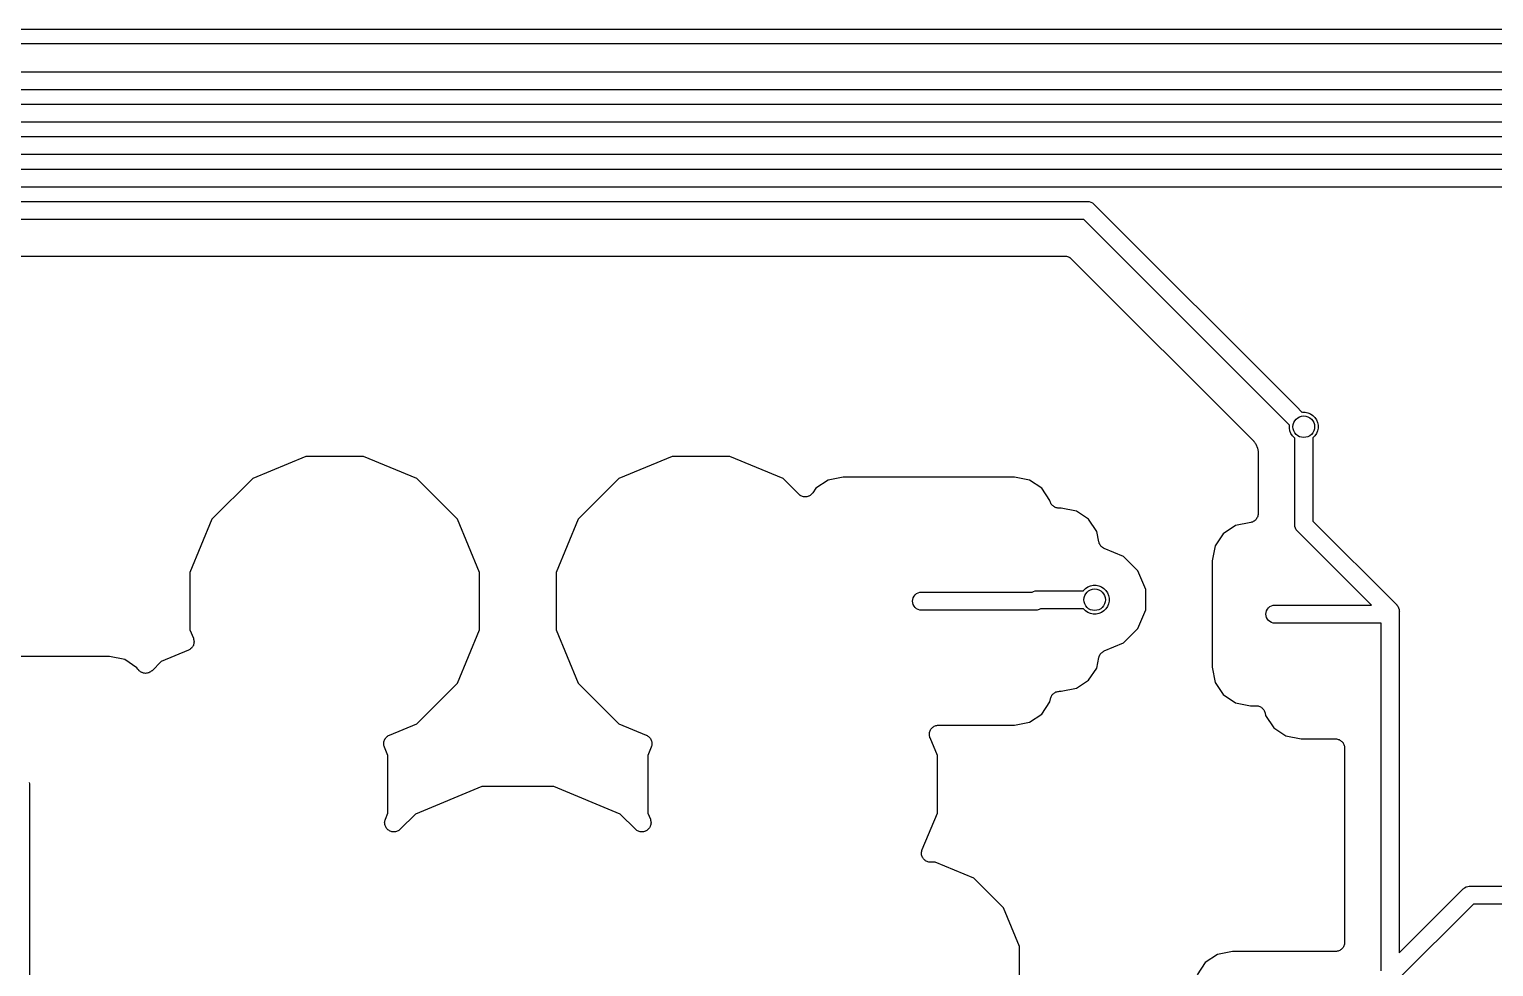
# Model space of a CAD drawing. Extents: x 0.4 to 11.3, y -7.9 to -0.4.
# Drawn here: x 4.477 to 5.277, y -1.968 to -1.456 of the extents above; entities that cross this region are included whole.
import ezdxf

# ---------------------------------------------------------------- set-up
doc = ezdxf.new("R2010")
doc.units = 0
doc.header["$MEASUREMENT"] = 0
doc.layers.add('BLACK', color=7, linetype='CONTINUOUS')

msp = doc.modelspace()

# ---------------------------------------------------------------- linework, layer by layer
at = {"layer": 'BLACK', "linetype": 'CONTINUOUS'}
for p, q in [((3.30701, -1.45617), (6.58451, -1.45617)), ((6.58466, -1.46405), (3.30682, -1.46405)), ((4.17204, -1.47933), (6.83018, -1.47933)), ((6.82838, -1.48917), (4.17384, -1.48917)), ((4.18188, -1.49705), (6.82062, -1.49705)), ((6.81883, -1.50689), (4.18368, -1.50689)), ((4.18922, -1.51476), (6.51551, -1.51476)), ((6.51371, -1.52461), (4.19102, -1.52461)), ((4.19664, -1.53248), (5.84425, -1.53248)), ((5.84245, -1.54232), (4.19844, -1.54232)), ((4.20595, -1.5502), (5.05488, -1.5502)), ((5.05488, -1.5502), (5.05512, -1.55017)), ((5.05512, -1.55017), (5.05536, -1.5502)), ((5.05536, -1.5502), (5.05536, -1.5502)), ((5.05536, -1.5502), (5.05608, -1.55027)), ((5.05608, -1.55027), (5.05701, -1.55055)), ((5.05701, -1.55055), (5.05787, -1.55101)), ((5.05787, -1.55101), (5.05861, -1.55162)), ((5.05861, -1.55162), (5.05877, -1.55181)), ((5.05877, -1.55181), (5.169, -1.66205)), ((5.05308, -1.56004), (4.20775, -1.56004)), ((5.16205, -1.669), (5.05308, -1.56004)), ((4.26873, -1.58004), (5.04272, -1.58004)), ((5.04272, -1.58004), (5.04274, -1.58004)), ((5.04274, -1.58004), (5.04274, -1.58004)), ((5.04274, -1.58004), (5.04274, -1.58004)), ((5.04274, -1.58004), (5.04279, -1.58004)), ((5.04279, -1.58004), (5.04325, -1.58009)), ((5.04325, -1.58009), (5.04371, -1.58014)), ((5.04371, -1.58014), (5.04374, -1.58015)), ((5.04374, -1.58015), (5.04376, -1.58015)), ((5.04376, -1.58015), (5.04421, -1.58029)), ((5.04421, -1.58029), (5.04465, -1.58042)), ((5.04465, -1.58042), (5.04467, -1.58044)), ((5.04467, -1.58044), (5.04469, -1.58044)), ((5.04469, -1.58044), (5.0451, -1.58067)), ((5.0451, -1.58067), (5.04551, -1.58088)), ((5.04551, -1.58088), (5.04553, -1.5809)), ((5.04553, -1.5809), (5.04555, -1.58091)), ((5.04555, -1.58091), (5.0459, -1.58121)), ((5.0459, -1.58121), (5.04626, -1.5815)), ((5.04626, -1.5815), (5.14594, -1.68119)), ((5.169, -1.66205), (5.16901, -1.66205)), ((5.16901, -1.66205), (5.17234, -1.66538)), ((5.16205, -1.66901), (5.16205, -1.669)), ((5.16538, -1.67234), (5.16205, -1.66901)), ((5.17234, -1.66538), (5.17245, -1.66535)), ((5.17245, -1.66535), (5.174, -1.66535)), ((5.174, -1.66535), (5.17553, -1.66566)), ((5.17553, -1.66566), (5.17696, -1.66625)), ((5.17696, -1.66625), (5.17825, -1.66711)), ((5.17825, -1.66711), (5.17934, -1.66821)), ((5.17934, -1.66821), (5.18021, -1.6695)), ((5.18021, -1.6695), (5.1808, -1.67093)), ((5.1808, -1.67093), (5.1811, -1.67245)), ((5.16535, -1.67245), (5.16538, -1.67234)), ((5.16535, -1.674), (5.16535, -1.67245)), ((5.16566, -1.67553), (5.16535, -1.674)), ((5.16625, -1.67696), (5.16566, -1.67553)), ((5.16711, -1.67825), (5.16625, -1.67696)), ((5.16821, -1.67934), (5.16711, -1.67825)), ((5.17934, -1.67825), (5.17825, -1.67934)), ((5.18021, -1.67696), (5.17934, -1.67825)), ((5.1808, -1.67553), (5.18021, -1.67696)), ((5.1811, -1.674), (5.1808, -1.67553)), ((5.1811, -1.67245), (5.1811, -1.674)), ((5.14594, -1.68119), (5.14595, -1.68119)), ((5.14595, -1.68119), (5.14595, -1.68119)), ((5.14595, -1.68119), (5.14595, -1.68119)), ((5.14595, -1.68119), (5.14599, -1.68124)), ((5.14599, -1.68124), (5.14628, -1.68159)), ((5.14628, -1.68159), (5.14657, -1.68195)), ((5.14657, -1.68195), (5.14658, -1.68197)), ((5.14658, -1.68197), (5.1466, -1.682)), ((5.1466, -1.682), (5.14681, -1.68241)), ((5.14681, -1.68241), (5.14703, -1.68281)), ((5.14703, -1.68281), (5.14793, -1.68498)), ((5.14793, -1.68498), (5.14793, -1.68499)), ((5.14793, -1.68499), (5.14793, -1.68499)), ((5.14793, -1.68499), (5.14793, -1.68499)), ((5.14793, -1.68499), (5.14795, -1.68505)), ((5.14795, -1.68505), (5.14808, -1.68549)), ((5.14808, -1.68549), (5.14821, -1.68592)), ((5.14821, -1.68592), (5.14821, -1.68596)), ((5.14821, -1.68596), (5.14822, -1.68598)), ((5.14822, -1.68598), (5.14826, -1.68644)), ((5.14826, -1.68644), (5.14831, -1.6869)), ((5.14831, -1.6869), (5.14831, -1.72065)), ((5.16831, -1.67941), (5.16821, -1.67934)), ((5.16831, -1.72653), (5.16831, -1.67941)), ((5.17825, -1.67934), (5.17815, -1.67941)), ((5.17815, -1.67941), (5.17815, -1.72473)), ((4.62837, -1.68945), (4.59931, -1.70148)), ((4.65982, -1.68945), (4.62837, -1.68945)), ((4.68888, -1.70148), (4.65982, -1.68945)), ((4.82837, -1.68945), (4.79931, -1.70148)), ((4.85982, -1.68945), (4.82837, -1.68945)), ((4.88888, -1.70148), (4.85982, -1.68945)), ((4.59931, -1.70148), (4.57707, -1.72372)), ((4.71111, -1.72372), (4.68888, -1.70148)), ((4.79931, -1.70148), (4.77707, -1.72372)), ((4.89748, -1.71009), (4.88888, -1.70148)), ((4.91346, -1.70242), (4.90684, -1.70684)), ((4.92175, -1.70077), (4.91346, -1.70242)), ((5.01526, -1.70077), (4.92175, -1.70077)), ((5.02355, -1.70242), (5.01526, -1.70077)), ((5.03017, -1.70684), (5.02355, -1.70242)), ((4.89785, -1.71039), (4.89748, -1.71009)), ((4.89821, -1.71069), (4.89785, -1.71039)), ((4.89822, -1.7107), (4.89821, -1.71069)), ((4.89824, -1.71071), (4.89822, -1.7107)), ((4.89865, -1.71093), (4.89824, -1.71071)), ((4.89907, -1.71116), (4.89865, -1.71093)), ((4.89908, -1.71116), (4.89907, -1.71116)), ((4.8991, -1.71117), (4.89908, -1.71116)), ((4.89955, -1.71131), (4.8991, -1.71117)), ((4.90291, -1.71118), (4.90289, -1.71119)), ((4.90332, -1.71097), (4.90291, -1.71118)), ((4.90374, -1.71075), (4.90332, -1.71097)), ((4.90376, -1.71074), (4.90374, -1.71075)), ((4.90377, -1.71073), (4.90376, -1.71074)), ((4.90413, -1.71044), (4.90377, -1.71073)), ((4.90451, -1.71014), (4.90413, -1.71044)), ((4.90452, -1.71012), (4.90451, -1.71014)), ((4.90453, -1.71012), (4.90452, -1.71012)), ((4.90482, -1.70976), (4.90453, -1.71012)), ((4.90514, -1.70939), (4.90482, -1.70976)), ((4.90515, -1.70937), (4.90514, -1.70939)), ((4.90518, -1.70933), (4.90515, -1.70937)), ((4.90515, -1.70937), (4.90515, -1.70937)), ((4.90515, -1.70937), (4.90515, -1.70937)), ((4.90684, -1.70684), (4.90518, -1.70933)), ((5.03459, -1.71346), (5.03017, -1.70684)), ((4.9, -1.71145), (4.89955, -1.71131)), ((4.90001, -1.71145), (4.9, -1.71145)), ((4.90003, -1.71146), (4.90001, -1.71145)), ((4.9005, -1.7115), (4.90003, -1.71146)), ((4.90097, -1.71156), (4.9005, -1.7115)), ((4.90099, -1.71155), (4.90097, -1.71156)), ((4.901, -1.71156), (4.90099, -1.71155)), ((4.90147, -1.71151), (4.901, -1.71156)), ((4.90194, -1.71147), (4.90147, -1.71151)), ((4.90196, -1.71146), (4.90194, -1.71147)), ((4.90197, -1.71146), (4.90196, -1.71146)), ((4.90242, -1.71133), (4.90197, -1.71146)), ((4.90288, -1.7112), (4.90242, -1.71133)), ((4.90289, -1.71119), (4.90288, -1.7112)), ((5.03463, -1.71367), (5.03459, -1.71346)), ((5.03477, -1.71413), (5.03463, -1.71367)), ((5.0349, -1.71457), (5.03477, -1.71413)), ((5.03491, -1.71459), (5.0349, -1.71457)), ((5.03491, -1.71461), (5.03491, -1.71459)), ((5.03513, -1.71502), (5.03491, -1.71461)), ((5.03535, -1.71544), (5.03513, -1.71502)), ((5.03536, -1.71545), (5.03535, -1.71544)), ((5.03537, -1.71547), (5.03536, -1.71545)), ((5.03567, -1.71583), (5.03537, -1.71547)), ((5.03596, -1.7162), (5.03567, -1.71583)), ((5.03598, -1.71621), (5.03596, -1.7162)), ((5.03599, -1.71623), (5.03598, -1.71621)), ((5.03635, -1.71652), (5.03599, -1.71623)), ((5.03671, -1.71682), (5.03635, -1.71652)), ((5.03673, -1.71683), (5.03671, -1.71682)), ((5.03674, -1.71685), (5.03673, -1.71683)), ((5.03716, -1.71707), (5.03674, -1.71685)), ((5.03757, -1.71729), (5.03716, -1.71707)), ((5.03758, -1.7173), (5.03757, -1.71729)), ((5.0376, -1.71731), (5.03758, -1.7173)), ((5.03805, -1.71745), (5.0376, -1.71731)), ((5.0385, -1.71759), (5.03805, -1.71745)), ((5.03852, -1.71759), (5.0385, -1.71759)), ((5.03853, -1.7176), (5.03852, -1.71759)), ((5.039, -1.71765), (5.03853, -1.7176)), ((5.03947, -1.7177), (5.039, -1.71765)), ((5.0395, -1.7177), (5.03947, -1.7177)), ((5.03951, -1.7177), (5.0395, -1.7177)), ((5.0395, -1.7177), (5.0395, -1.7177)), ((5.03953, -1.7177), (5.03951, -1.7177)), ((5.04085, -1.7177), (5.03953, -1.7177)), ((5.04914, -1.71935), (5.04085, -1.7177)), ((4.57707, -1.72372), (4.56504, -1.75278)), ((4.72315, -1.75278), (4.71111, -1.72372)), ((4.77707, -1.72372), (4.76504, -1.75278)), ((5.05576, -1.72377), (5.04914, -1.71935)), ((5.06018, -1.73039), (5.05576, -1.72377)), ((5.14428, -1.72556), (5.1359, -1.72722)), ((5.14473, -1.72542), (5.14428, -1.72556)), ((5.14518, -1.72529), (5.14473, -1.72542)), ((5.1452, -1.72528), (5.14518, -1.72529)), ((5.14522, -1.72527), (5.1452, -1.72528)), ((5.14563, -1.72505), (5.14522, -1.72527)), ((5.14604, -1.72484), (5.14563, -1.72505)), ((5.14606, -1.72482), (5.14604, -1.72484)), ((5.14608, -1.72481), (5.14606, -1.72482)), ((5.14644, -1.72452), (5.14608, -1.72481)), ((5.14681, -1.72422), (5.14644, -1.72452)), ((5.14682, -1.72421), (5.14681, -1.72422)), ((5.14683, -1.7242), (5.14682, -1.72421)), ((5.14713, -1.72383), (5.14683, -1.7242)), ((5.14743, -1.72348), (5.14713, -1.72383)), ((5.14744, -1.72346), (5.14743, -1.72348)), ((5.14745, -1.72344), (5.14744, -1.72346)), ((5.14768, -1.72303), (5.14745, -1.72344)), ((5.1479, -1.72262), (5.14768, -1.72303)), ((5.14791, -1.7226), (5.1479, -1.72262)), ((5.14792, -1.72259), (5.14791, -1.7226)), ((5.14806, -1.72214), (5.14792, -1.72259)), ((5.1482, -1.72169), (5.14806, -1.72214)), ((5.14821, -1.72165), (5.1482, -1.72167)), ((5.1482, -1.72167), (5.1482, -1.72169)), ((5.14825, -1.72119), (5.14821, -1.72165)), ((5.14831, -1.72072), (5.14825, -1.72119)), ((5.14831, -1.72065), (5.14831, -1.72068)), ((5.14831, -1.72068), (5.14831, -1.72068)), ((5.14831, -1.72068), (5.14831, -1.72068)), ((5.14831, -1.72068), (5.14831, -1.72072)), ((5.16828, -1.72677), (5.16831, -1.72653)), ((5.16831, -1.72701), (5.16828, -1.72677)), ((5.16834, -1.72736), (5.16831, -1.72701)), ((5.17815, -1.72473), (5.22378, -1.77037)), ((5.06131, -1.73607), (5.06018, -1.73039)), ((5.12928, -1.73164), (5.12486, -1.73826)), ((5.1359, -1.72722), (5.12928, -1.73164)), ((5.16838, -1.72774), (5.16834, -1.72736)), ((5.16866, -1.72866), (5.16838, -1.72774)), ((5.16912, -1.72952), (5.16866, -1.72866)), ((5.16952, -1.73), (5.16912, -1.72952)), ((5.16973, -1.73027), (5.16952, -1.73)), ((5.16992, -1.73042), (5.16973, -1.73027)), ((5.21017, -1.77067), (5.16992, -1.73042)), ((5.06144, -1.73651), (5.06131, -1.73607)), ((5.06157, -1.73696), (5.06144, -1.73651)), ((5.06159, -1.73699), (5.06157, -1.73696)), ((5.06159, -1.73701), (5.06159, -1.73699)), ((5.06181, -1.73742), (5.06159, -1.73701)), ((5.06203, -1.73783), (5.06181, -1.73742)), ((5.06204, -1.73785), (5.06203, -1.73783)), ((5.06205, -1.73787), (5.06204, -1.73785)), ((5.06235, -1.73823), (5.06205, -1.73787)), ((5.06264, -1.73859), (5.06235, -1.73823)), ((5.06265, -1.73861), (5.06264, -1.73859)), ((5.06267, -1.73863), (5.06265, -1.73861)), ((5.06303, -1.73892), (5.06267, -1.73863)), ((5.06338, -1.73922), (5.06303, -1.73892)), ((5.0634, -1.73923), (5.06338, -1.73922)), ((5.06342, -1.73925), (5.0634, -1.73923)), ((5.06383, -1.73947), (5.06342, -1.73925)), ((5.06424, -1.73969), (5.06383, -1.73947)), ((5.06428, -1.73971), (5.06424, -1.73969)), ((5.0643, -1.73972), (5.06428, -1.73971)), ((5.06428, -1.73971), (5.06428, -1.73971)), ((5.06428, -1.73971), (5.06428, -1.73971)), ((5.07484, -1.74409), (5.0643, -1.73972)), ((5.12486, -1.73826), (5.12321, -1.74656)), ((5.08269, -1.75193), (5.07484, -1.74409)), ((5.12321, -1.74656), (5.12321, -1.80463)), ((4.56504, -1.75278), (4.56504, -1.78423)), ((4.72315, -1.78423), (4.72315, -1.75278)), ((4.76504, -1.75278), (4.76504, -1.78423)), ((5.08693, -1.76217), (5.08269, -1.75193)), ((4.95972, -1.76754), (4.96, -1.76661)), ((4.96, -1.76661), (4.96046, -1.76576)), ((4.96046, -1.76576), (4.96107, -1.76501)), ((4.96107, -1.76501), (4.96182, -1.76439)), ((4.96182, -1.76439), (4.96267, -1.76394)), ((4.96267, -1.76394), (4.9636, -1.76365)), ((4.9636, -1.76365), (4.96433, -1.76358)), ((4.96433, -1.76358), (5.02485, -1.76358)), ((5.02485, -1.76358), (5.02567, -1.76315)), ((5.02567, -1.76315), (5.02659, -1.76287)), ((5.02659, -1.76287), (5.02732, -1.7628)), ((5.02732, -1.7628), (5.02756, -1.76277)), ((5.02732, -1.7628), (5.02732, -1.7628)), ((5.02756, -1.76277), (5.0278, -1.7628)), ((5.0278, -1.7628), (5.05287, -1.7628)), ((5.05287, -1.7628), (5.05294, -1.7627)), ((5.05294, -1.7627), (5.05404, -1.7616)), ((5.05404, -1.7616), (5.05533, -1.76074)), ((5.05533, -1.76074), (5.05676, -1.76015)), ((5.05676, -1.76015), (5.05828, -1.75984)), ((5.05828, -1.75984), (5.05983, -1.75984)), ((5.05983, -1.75984), (5.06135, -1.76015)), ((5.06135, -1.76015), (5.06278, -1.76074)), ((5.06278, -1.76074), (5.06407, -1.7616)), ((5.06407, -1.7616), (5.06517, -1.7627)), ((5.06517, -1.7627), (5.06603, -1.76399)), ((5.06603, -1.76399), (5.06663, -1.76542)), ((5.06663, -1.76542), (5.06693, -1.76694)), ((5.06693, -1.76694), (5.06693, -1.76849)), ((5.08693, -1.77326), (5.08693, -1.76217)), ((4.95962, -1.7685), (4.95972, -1.76754)), ((4.95972, -1.76947), (4.95962, -1.7685)), ((4.96, -1.7704), (4.95972, -1.76947)), ((4.96046, -1.77125), (4.96, -1.7704)), ((4.96107, -1.772), (4.96046, -1.77125)), ((4.96182, -1.77262), (4.96107, -1.772)), ((4.96267, -1.77307), (4.96182, -1.77262)), ((4.9636, -1.77335), (4.96267, -1.77307)), ((4.96433, -1.77343), (4.9636, -1.77335)), ((5.02653, -1.77343), (4.96433, -1.77343)), ((5.02677, -1.77345), (5.02653, -1.77343)), ((5.02701, -1.77343), (5.02677, -1.77345)), ((5.02774, -1.77335), (5.02701, -1.77343)), ((5.02701, -1.77343), (5.02701, -1.77343)), ((5.02866, -1.77307), (5.02774, -1.77335)), ((5.02948, -1.77264), (5.02866, -1.77307)), ((5.05287, -1.77264), (5.02948, -1.77264)), ((5.05294, -1.77274), (5.05287, -1.77264)), ((5.05404, -1.77383), (5.05294, -1.77274)), ((5.05533, -1.77469), (5.05404, -1.77383)), ((5.05676, -1.77529), (5.05533, -1.77469)), ((5.06278, -1.77469), (5.06135, -1.77529)), ((5.06407, -1.77383), (5.06278, -1.77469)), ((5.06517, -1.77274), (5.06407, -1.77383)), ((5.06603, -1.77145), (5.06517, -1.77274)), ((5.06663, -1.77001), (5.06603, -1.77145)), ((5.06693, -1.76849), (5.06663, -1.77001)), ((5.08269, -1.78351), (5.08693, -1.77326)), ((5.15254, -1.77559), (5.15263, -1.77463)), ((5.15263, -1.77463), (5.15291, -1.7737)), ((5.15291, -1.7737), (5.15337, -1.77284)), ((5.15337, -1.77284), (5.15398, -1.77209)), ((5.15398, -1.77209), (5.15473, -1.77148)), ((5.15473, -1.77148), (5.15559, -1.77102)), ((5.15559, -1.77102), (5.15652, -1.77074)), ((5.15652, -1.77074), (5.15724, -1.77067)), ((5.15724, -1.77067), (5.21017, -1.77067)), ((5.22378, -1.77037), (5.22397, -1.77052)), ((5.22397, -1.77052), (5.22412, -1.77071)), ((5.22412, -1.77071), (5.22412, -1.77071)), ((5.22412, -1.77071), (5.22438, -1.77103)), ((5.22438, -1.77103), (5.22458, -1.77127)), ((5.22458, -1.77127), (5.22504, -1.77212)), ((5.22504, -1.77212), (5.22532, -1.77305)), ((5.22532, -1.77305), (5.22539, -1.77377)), ((5.22539, -1.77377), (5.22539, -1.77377)), ((5.22539, -1.77377), (5.22542, -1.77402)), ((5.22542, -1.77402), (5.22539, -1.77426)), ((5.22539, -1.77426), (5.22539, -1.96056)), ((5.05828, -1.77559), (5.05676, -1.77529)), ((5.05983, -1.77559), (5.05828, -1.77559)), ((5.06135, -1.77529), (5.05983, -1.77559)), ((5.15263, -1.77656), (5.15254, -1.77559)), ((5.15291, -1.77748), (5.15263, -1.77656)), ((5.15337, -1.77834), (5.15291, -1.77748)), ((5.15398, -1.77909), (5.15337, -1.77834)), ((5.15473, -1.7797), (5.15398, -1.77909)), ((5.15559, -1.78016), (5.15473, -1.7797)), ((5.15652, -1.78044), (5.15559, -1.78016)), ((5.15724, -1.78051), (5.15652, -1.78044)), ((5.21555, -1.78051), (5.15724, -1.78051)), ((5.21555, -1.9704), (5.21555, -1.78051)), ((4.56504, -1.78423), (4.56692, -1.78878)), ((4.56692, -1.78878), (4.56694, -1.78881)), ((4.56694, -1.78881), (4.56694, -1.78881)), ((4.56694, -1.78881), (4.56694, -1.78881)), ((4.56694, -1.78881), (4.56695, -1.78884)), ((4.56695, -1.78884), (4.56708, -1.7893)), ((4.56708, -1.7893), (4.56721, -1.78975)), ((4.56721, -1.78975), (4.56722, -1.78976)), ((4.56722, -1.78976), (4.56722, -1.78978)), ((4.56722, -1.78978), (4.56726, -1.79025)), ((4.5673, -1.79075), (4.56725, -1.79122)), ((4.56726, -1.79025), (4.5673, -1.79072)), ((4.5673, -1.79072), (4.5673, -1.79073)), ((4.5673, -1.79073), (4.5673, -1.79075)), ((4.71111, -1.81329), (4.72315, -1.78423)), ((4.76504, -1.78423), (4.77707, -1.81329)), ((5.07484, -1.79135), (5.08269, -1.78351)), ((4.52116, -1.7988), (4.45512, -1.7988)), ((4.52946, -1.80045), (4.52116, -1.7988)), ((4.56422, -1.79531), (4.54931, -1.80148)), ((4.56463, -1.79509), (4.56422, -1.79531)), ((4.56505, -1.79487), (4.56463, -1.79509)), ((4.56506, -1.79486), (4.56505, -1.79487)), ((4.56508, -1.79485), (4.56506, -1.79486)), ((4.56544, -1.79455), (4.56508, -1.79485)), ((4.56581, -1.79426), (4.56544, -1.79455)), ((4.56582, -1.79424), (4.56581, -1.79426)), ((4.56583, -1.79423), (4.56582, -1.79424)), ((4.56613, -1.79387), (4.56583, -1.79423)), ((4.56643, -1.79351), (4.56613, -1.79387)), ((4.56644, -1.79349), (4.56643, -1.79351)), ((4.56645, -1.79348), (4.56644, -1.79349)), ((4.56668, -1.79307), (4.56645, -1.79348)), ((4.5669, -1.79265), (4.56668, -1.79307)), ((4.56691, -1.79264), (4.5669, -1.79265)), ((4.56692, -1.79262), (4.56691, -1.79264)), ((4.56706, -1.79216), (4.56692, -1.79262)), ((4.5672, -1.79172), (4.56706, -1.79216)), ((4.56725, -1.79122), (4.5672, -1.79169)), ((4.5672, -1.79169), (4.5672, -1.79171)), ((4.5672, -1.79171), (4.5672, -1.79172)), ((5.06132, -1.79929), (5.06147, -1.79885)), ((5.06147, -1.79885), (5.0616, -1.7984)), ((5.0616, -1.7984), (5.06161, -1.79838)), ((5.06161, -1.79838), (5.06162, -1.79836)), ((5.06162, -1.79836), (5.06184, -1.79795)), ((5.06184, -1.79795), (5.06206, -1.79755)), ((5.06206, -1.79755), (5.06208, -1.79753)), ((5.06208, -1.79753), (5.06209, -1.79751)), ((5.06209, -1.79751), (5.06239, -1.79715)), ((5.06239, -1.79715), (5.06268, -1.79679)), ((5.06268, -1.79679), (5.0627, -1.79678)), ((5.0627, -1.79678), (5.06272, -1.79676)), ((5.06272, -1.79676), (5.06308, -1.79647)), ((5.06308, -1.79647), (5.06344, -1.79617)), ((5.06344, -1.79617), (5.06346, -1.79616)), ((5.06346, -1.79616), (5.06348, -1.79615)), ((5.06348, -1.79615), (5.06389, -1.79593)), ((5.06389, -1.79593), (5.0643, -1.79571)), ((5.0643, -1.79571), (5.07484, -1.79135)), ((4.53607, -1.80487), (4.52946, -1.80045)), ((4.53663, -1.80571), (4.53607, -1.80487)), ((4.53693, -1.80608), (4.53663, -1.80571)), ((4.53723, -1.80645), (4.53693, -1.80608)), ((4.53724, -1.80646), (4.53723, -1.80645)), ((4.53725, -1.80647), (4.53724, -1.80646)), ((4.53762, -1.80677), (4.53725, -1.80647)), ((4.53798, -1.80707), (4.53762, -1.80677)), ((4.53799, -1.80708), (4.53798, -1.80707)), ((4.53801, -1.80709), (4.53799, -1.80708)), ((4.53842, -1.80731), (4.53801, -1.80709)), ((4.54351, -1.80713), (4.5431, -1.80735)), ((4.54353, -1.80712), (4.54351, -1.80713)), ((4.54354, -1.80711), (4.54353, -1.80712)), ((4.54391, -1.80682), (4.54354, -1.80711)), ((4.54428, -1.80652), (4.54391, -1.80682)), ((4.5443, -1.8065), (4.54428, -1.80652)), ((4.54433, -1.80647), (4.5443, -1.8065)), ((4.5443, -1.8065), (4.5443, -1.8065)), ((4.5443, -1.8065), (4.5443, -1.8065)), ((4.54931, -1.80148), (4.54433, -1.80647)), ((5.05576, -1.81166), (5.06018, -1.80505)), ((5.06018, -1.80505), (5.06131, -1.79936)), ((5.06131, -1.79934), (5.06132, -1.79929)), ((5.06131, -1.79936), (5.06131, -1.79934)), ((5.06131, -1.79934), (5.06131, -1.79934)), ((5.06131, -1.79934), (5.06131, -1.79934)), ((5.12321, -1.80463), (5.12486, -1.81292)), ((4.53884, -1.80754), (4.53842, -1.80731)), ((4.53885, -1.80754), (4.53884, -1.80754)), ((4.53887, -1.80755), (4.53885, -1.80754)), ((4.53932, -1.80769), (4.53887, -1.80755)), ((4.53977, -1.80783), (4.53932, -1.80769)), ((4.53978, -1.80783), (4.53977, -1.80783)), ((4.5398, -1.80784), (4.53978, -1.80783)), ((4.54027, -1.80788), (4.5398, -1.80784)), ((4.54074, -1.80793), (4.54027, -1.80788)), ((4.54075, -1.80793), (4.54074, -1.80793)), ((4.54077, -1.80793), (4.54075, -1.80793)), ((4.54124, -1.80789), (4.54077, -1.80793)), ((4.54171, -1.80785), (4.54124, -1.80789)), ((4.54173, -1.80785), (4.54171, -1.80785)), ((4.54174, -1.80784), (4.54173, -1.80785)), ((4.5422, -1.80771), (4.54174, -1.80784)), ((4.54265, -1.80758), (4.5422, -1.80771)), ((4.54266, -1.80757), (4.54265, -1.80758)), ((4.54268, -1.80757), (4.54266, -1.80757)), ((4.5431, -1.80735), (4.54268, -1.80757)), ((4.68888, -1.83552), (4.71111, -1.81329)), ((4.77707, -1.81329), (4.79931, -1.83552)), ((5.04914, -1.81608), (5.05576, -1.81166)), ((5.12486, -1.81292), (5.12928, -1.81954)), ((5.03459, -1.82355), (5.03494, -1.82176)), ((5.03494, -1.82176), (5.03495, -1.82173)), ((5.03495, -1.82173), (5.03496, -1.82169)), ((5.03495, -1.82173), (5.03495, -1.82173)), ((5.03495, -1.82173), (5.03495, -1.82173)), ((5.03496, -1.82169), (5.0351, -1.82124)), ((5.0351, -1.82124), (5.03524, -1.8208)), ((5.03524, -1.8208), (5.03525, -1.82078)), ((5.03525, -1.82076), (5.03548, -1.82035)), ((5.03525, -1.82078), (5.03525, -1.82076)), ((5.03548, -1.82035), (5.0357, -1.81994)), ((5.0357, -1.81994), (5.03572, -1.81992)), ((5.03572, -1.81992), (5.03573, -1.81991)), ((5.03573, -1.81991), (5.03603, -1.81955)), ((5.03603, -1.81955), (5.03633, -1.81919)), ((5.03633, -1.81919), (5.03634, -1.81917)), ((5.03634, -1.81917), (5.03635, -1.81916)), ((5.03635, -1.81916), (5.03672, -1.81887)), ((5.03672, -1.81887), (5.03708, -1.81857)), ((5.03708, -1.81857), (5.0371, -1.81856)), ((5.0371, -1.81856), (5.03711, -1.81855)), ((5.03711, -1.81855), (5.03753, -1.81833)), ((5.03753, -1.81833), (5.03794, -1.81811)), ((5.03794, -1.81811), (5.03796, -1.81811)), ((5.03796, -1.81811), (5.03798, -1.8181)), ((5.03798, -1.8181), (5.03843, -1.81796)), ((5.03843, -1.81796), (5.03888, -1.81783)), ((5.03888, -1.81783), (5.0389, -1.81783)), ((5.0389, -1.81783), (5.03892, -1.81782)), ((5.03892, -1.81782), (5.03938, -1.81778)), ((5.03938, -1.81778), (5.03985, -1.81773)), ((5.03985, -1.81773), (5.04085, -1.81773)), ((5.04085, -1.81773), (5.04914, -1.81608)), ((5.12928, -1.81954), (5.1359, -1.82396)), ((5.02355, -1.83459), (5.03017, -1.83017)), ((5.03017, -1.83017), (5.03459, -1.82355)), ((5.1359, -1.82396), (5.14419, -1.82561)), ((5.14419, -1.82561), (5.14724, -1.82561)), ((5.14724, -1.82561), (5.14727, -1.82561)), ((5.14727, -1.82561), (5.14727, -1.82561)), ((5.14727, -1.82561), (5.14727, -1.82561)), ((5.14727, -1.82561), (5.14731, -1.82561)), ((5.14731, -1.82561), (5.14777, -1.82566)), ((5.14777, -1.82566), (5.14824, -1.82571)), ((5.14824, -1.82571), (5.14826, -1.82571)), ((5.14826, -1.82571), (5.14828, -1.82572)), ((5.14828, -1.82572), (5.14873, -1.82586)), ((5.14873, -1.82586), (5.14917, -1.826)), ((5.14917, -1.826), (5.14919, -1.82601)), ((5.14919, -1.82601), (5.14921, -1.82601)), ((5.14921, -1.82601), (5.14962, -1.82624)), ((5.14962, -1.82624), (5.15003, -1.82646)), ((5.15003, -1.82646), (5.15005, -1.82647)), ((5.15005, -1.82647), (5.15006, -1.82648)), ((5.15006, -1.82648), (5.15042, -1.82678)), ((5.15042, -1.82678), (5.15078, -1.82708)), ((5.15078, -1.82708), (5.1508, -1.8271)), ((5.1508, -1.8271), (5.15081, -1.82711)), ((5.15081, -1.82711), (5.1511, -1.82747)), ((5.1511, -1.82747), (5.1514, -1.82784)), ((5.1514, -1.82784), (5.15141, -1.82785)), ((5.15141, -1.82785), (5.15142, -1.82787)), ((5.15142, -1.82787), (5.15164, -1.82829)), ((5.15164, -1.82829), (5.15186, -1.8287)), ((5.15186, -1.8287), (5.15186, -1.82872)), ((5.15186, -1.82872), (5.15187, -1.82873)), ((5.15187, -1.82873), (5.15201, -1.82918)), ((5.15201, -1.82918), (5.15214, -1.82963)), ((5.15214, -1.82963), (5.15242, -1.83103)), ((5.15242, -1.83103), (5.15684, -1.83765)), ((4.67397, -1.8417), (4.68888, -1.83552)), ((4.79931, -1.83552), (4.81422, -1.8417)), ((4.96918, -1.83928), (4.96941, -1.83886)), ((4.96941, -1.83886), (4.96964, -1.83844)), ((4.96964, -1.83843), (4.96965, -1.83842)), ((4.96964, -1.83844), (4.96964, -1.83843)), ((4.96965, -1.83842), (4.96996, -1.83805)), ((4.96996, -1.83805), (4.97026, -1.83769)), ((4.97026, -1.83769), (4.97027, -1.83768)), ((4.97027, -1.83768), (4.97028, -1.83767)), ((4.97028, -1.83767), (4.97064, -1.83738)), ((4.97064, -1.83738), (4.97101, -1.83707)), ((4.97101, -1.83707), (4.97103, -1.83707)), ((4.97103, -1.83707), (4.97104, -1.83706)), ((4.97104, -1.83706), (4.97145, -1.83684)), ((4.97145, -1.83684), (4.97188, -1.83662)), ((4.97188, -1.83662), (4.97189, -1.83661)), ((4.97189, -1.83661), (4.9719, -1.83661)), ((4.9719, -1.83661), (4.97236, -1.83647)), ((4.97236, -1.83647), (4.97281, -1.83633)), ((4.97281, -1.83633), (4.97282, -1.83633)), ((4.97282, -1.83633), (4.97284, -1.83633)), ((4.97284, -1.83633), (4.97331, -1.83628)), ((4.97331, -1.83628), (4.97378, -1.83624)), ((4.97378, -1.83624), (5.01526, -1.83624)), ((5.01526, -1.83624), (5.02355, -1.83459)), ((5.15684, -1.83765), (5.16346, -1.84207)), ((4.67088, -1.84629), (4.67089, -1.84627)), ((4.67093, -1.84676), (4.67088, -1.84629)), ((4.67089, -1.84626), (4.67094, -1.84579)), ((4.67089, -1.84627), (4.67089, -1.84626)), ((4.67097, -1.84723), (4.67093, -1.84676)), ((4.67094, -1.84579), (4.67099, -1.84532)), ((4.67099, -1.84529), (4.67113, -1.84484)), ((4.67099, -1.8453), (4.67099, -1.84529)), ((4.67099, -1.84532), (4.67099, -1.8453)), ((4.67113, -1.84484), (4.67127, -1.84439)), ((4.67127, -1.84439), (4.67128, -1.84437)), ((4.67128, -1.84437), (4.67129, -1.84435)), ((4.67129, -1.84435), (4.67151, -1.84394)), ((4.67151, -1.84394), (4.67173, -1.84353)), ((4.67173, -1.84353), (4.67175, -1.84351)), ((4.67175, -1.8435), (4.67205, -1.84314)), ((4.67175, -1.84351), (4.67175, -1.8435)), ((4.67205, -1.84314), (4.67236, -1.84277)), ((4.67236, -1.84277), (4.67237, -1.84276)), ((4.67237, -1.84276), (4.67238, -1.84275)), ((4.67238, -1.84275), (4.67274, -1.84246)), ((4.67274, -1.84246), (4.67311, -1.84216)), ((4.67311, -1.84216), (4.67313, -1.84215)), ((4.67313, -1.84215), (4.67314, -1.84214)), ((4.67314, -1.84214), (4.67355, -1.84192)), ((4.67355, -1.84192), (4.67397, -1.8417)), ((4.81422, -1.8417), (4.81425, -1.84171)), ((4.81425, -1.84171), (4.81425, -1.84171)), ((4.81425, -1.84171), (4.81425, -1.84171)), ((4.81425, -1.84171), (4.81428, -1.84172)), ((4.81428, -1.84172), (4.81469, -1.84195)), ((4.81469, -1.84195), (4.81511, -1.84218)), ((4.81511, -1.84218), (4.81512, -1.84219)), ((4.81512, -1.84219), (4.81514, -1.8422)), ((4.81514, -1.8422), (4.81549, -1.8425)), ((4.81549, -1.8425), (4.81586, -1.8428)), ((4.81586, -1.8428), (4.81587, -1.84281)), ((4.81587, -1.84281), (4.81588, -1.84282)), ((4.81588, -1.84282), (4.81617, -1.84319)), ((4.81617, -1.84319), (4.81647, -1.84356)), ((4.81647, -1.84356), (4.81648, -1.84357)), ((4.81648, -1.84357), (4.81649, -1.84359)), ((4.81649, -1.84359), (4.81671, -1.844)), ((4.81671, -1.844), (4.81693, -1.84442)), ((4.81693, -1.84442), (4.81694, -1.84444)), ((4.81694, -1.84444), (4.81694, -1.84445)), ((4.81694, -1.84445), (4.81708, -1.8449)), ((4.81708, -1.8449), (4.81721, -1.84535)), ((4.81721, -1.84535), (4.81721, -1.84537)), ((4.81721, -1.84537), (4.81722, -1.84539)), ((4.81725, -1.84683), (4.81721, -1.8473)), ((4.81722, -1.84539), (4.81726, -1.84585)), ((4.8173, -1.84636), (4.81725, -1.84683)), ((4.81726, -1.84585), (4.8173, -1.84633)), ((4.8173, -1.84633), (4.8173, -1.84634)), ((4.8173, -1.84634), (4.8173, -1.84636)), ((4.96878, -1.84118), (4.96883, -1.84071)), ((4.96878, -1.84119), (4.96878, -1.84118)), ((4.96878, -1.8412), (4.96878, -1.84119)), ((4.96882, -1.84167), (4.96878, -1.8412)), ((4.96886, -1.84215), (4.96882, -1.84167)), ((4.96883, -1.84071), (4.96888, -1.84023)), ((4.96887, -1.84216), (4.96886, -1.84215)), ((4.96887, -1.84217), (4.96887, -1.84216)), ((4.969, -1.84262), (4.96887, -1.84217)), ((4.96888, -1.84023), (4.96889, -1.84022)), ((4.96889, -1.84021), (4.96903, -1.83976)), ((4.96889, -1.84022), (4.96889, -1.84021)), ((4.96914, -1.84309), (4.969, -1.84262)), ((4.96903, -1.83976), (4.96917, -1.8393)), ((4.96914, -1.84311), (4.96914, -1.84309)), ((4.96915, -1.84311), (4.96914, -1.84311)), ((4.96916, -1.84315), (4.96915, -1.84311)), ((4.96915, -1.84311), (4.96915, -1.84311)), ((4.97315, -1.85278), (4.96916, -1.84315)), ((4.96917, -1.8393), (4.96918, -1.83929)), ((4.96918, -1.83929), (4.96918, -1.83928)), ((5.16346, -1.84207), (5.17175, -1.84372)), ((5.17175, -1.84372), (5.19055, -1.84372)), ((5.19055, -1.84372), (5.19058, -1.84372)), ((5.19058, -1.84372), (5.19059, -1.84372)), ((5.19059, -1.84372), (5.19059, -1.84372)), ((5.19059, -1.84372), (5.19062, -1.84372)), ((5.19062, -1.84372), (5.19109, -1.84377)), ((5.19109, -1.84377), (5.19156, -1.84382)), ((5.19156, -1.84382), (5.19157, -1.84383)), ((5.19157, -1.84383), (5.19159, -1.84383)), ((5.19159, -1.84383), (5.19204, -1.84397)), ((5.19204, -1.84397), (5.19249, -1.84411)), ((5.19249, -1.84411), (5.1925, -1.84412)), ((5.1925, -1.84412), (5.19252, -1.84412)), ((5.19252, -1.84412), (5.19293, -1.84435)), ((5.19293, -1.84435), (5.19335, -1.84457)), ((5.19335, -1.84457), (5.19336, -1.84458)), ((5.19336, -1.84458), (5.19338, -1.84459)), ((5.19338, -1.84459), (5.19374, -1.84489)), ((5.19374, -1.84489), (5.1941, -1.84519)), ((5.1941, -1.84519), (5.19411, -1.84521)), ((5.19411, -1.84521), (5.19412, -1.84522)), ((5.19412, -1.84522), (5.19442, -1.84559)), ((5.19442, -1.84559), (5.19472, -1.84595)), ((5.19472, -1.84595), (5.19472, -1.84597)), ((5.19472, -1.84597), (5.19473, -1.84598)), ((5.19473, -1.84598), (5.19495, -1.8464)), ((5.19495, -1.8464), (5.19517, -1.84681)), ((5.19517, -1.84681), (5.19518, -1.84683)), ((5.19518, -1.84683), (5.19519, -1.84685)), ((5.19519, -1.84685), (5.19532, -1.8473)), ((4.67097, -1.84724), (4.67097, -1.84723)), ((4.67098, -1.84726), (4.67097, -1.84724)), ((4.67111, -1.84771), (4.67098, -1.84726)), ((4.67124, -1.84817), (4.67111, -1.84771)), ((4.67125, -1.8482), (4.67124, -1.84817)), ((4.67127, -1.84823), (4.67125, -1.8482)), ((4.67125, -1.8482), (4.67125, -1.8482)), ((4.67125, -1.8482), (4.67125, -1.8482)), ((4.67315, -1.85278), (4.67127, -1.84823)), ((4.67315, -1.88423), (4.67315, -1.85278)), ((4.81692, -1.84823), (4.81504, -1.85278)), ((4.81504, -1.85278), (4.81504, -1.88423)), ((4.81706, -1.84778), (4.81692, -1.84823)), ((4.8172, -1.84733), (4.81706, -1.84778)), ((4.81721, -1.8473), (4.8172, -1.84731)), ((4.8172, -1.84731), (4.8172, -1.84733)), ((4.97315, -1.88423), (4.97315, -1.85278)), ((5.19532, -1.8473), (5.19546, -1.84775)), ((5.19546, -1.84775), (5.19546, -1.84776)), ((5.19546, -1.84776), (5.19546, -1.84778)), ((5.19546, -1.84778), (5.19551, -1.84825)), ((5.19551, -1.84825), (5.19555, -1.84872)), ((5.19555, -1.84872), (5.19555, -1.95483)), ((4.47729, -1.86754), (4.47736, -1.86826)), ((4.47736, -1.86826), (4.47736, -1.86826)), ((4.47736, -1.86826), (4.47739, -1.8685)), ((4.47739, -1.8685), (4.47736, -1.86875)), ((4.47736, -1.86875), (4.47736, -2.05505)), ((4.72445, -1.86976), (4.68816, -1.8848)), ((4.76374, -1.86976), (4.72445, -1.86976)), ((4.80003, -1.8848), (4.76374, -1.86976)), ((4.67175, -1.8876), (4.67315, -1.88423)), ((4.68816, -1.8848), (4.67991, -1.89305)), ((4.80828, -1.89305), (4.80003, -1.8848)), ((4.81504, -1.88423), (4.81644, -1.8876)), ((4.96488, -1.90419), (4.97315, -1.88423)), ((4.67137, -1.8895), (4.67142, -1.88902)), ((4.67137, -1.88951), (4.67137, -1.8895)), ((4.67137, -1.8895), (4.67137, -1.8895)), ((4.67142, -1.89), (4.67137, -1.88951)), ((4.67142, -1.88902), (4.67147, -1.88854)), ((4.67146, -1.89047), (4.67142, -1.89)), ((4.67147, -1.89048), (4.67146, -1.89047)), ((4.67146, -1.89047), (4.67146, -1.89047)), ((4.67147, -1.88853), (4.67161, -1.88807)), ((4.67147, -1.88854), (4.67147, -1.88853)), ((4.67147, -1.88853), (4.67147, -1.88853)), ((4.6716, -1.89094), (4.67147, -1.89048)), ((4.67174, -1.89141), (4.6716, -1.89094)), ((4.67161, -1.88807), (4.67175, -1.8876)), ((4.67175, -1.89141), (4.67174, -1.89141)), ((4.67174, -1.89141), (4.67174, -1.89141)), ((4.67197, -1.89183), (4.67175, -1.89141)), ((4.6722, -1.89227), (4.67197, -1.89183)), ((4.6722, -1.89228), (4.6722, -1.89227)), ((4.6722, -1.89227), (4.6722, -1.89227)), ((4.6725, -1.89264), (4.6722, -1.89228)), ((4.67281, -1.89303), (4.6725, -1.89264)), ((4.67282, -1.89303), (4.67281, -1.89303)), ((4.67281, -1.89303), (4.67281, -1.89303)), ((4.67319, -1.89334), (4.67282, -1.89303)), ((4.67356, -1.89365), (4.67319, -1.89334)), ((4.67357, -1.89366), (4.67356, -1.89365)), ((4.67356, -1.89365), (4.67356, -1.89365)), ((4.67399, -1.89389), (4.67357, -1.89366)), ((4.67442, -1.89412), (4.67399, -1.89389)), ((4.67443, -1.89412), (4.67442, -1.89412)), ((4.67442, -1.89412), (4.67442, -1.89412)), ((4.67488, -1.89426), (4.67443, -1.89412)), ((4.67535, -1.89441), (4.67488, -1.89426)), ((4.67536, -1.89441), (4.67535, -1.89441)), ((4.67535, -1.89441), (4.67535, -1.89441)), ((4.67584, -1.89446), (4.67536, -1.89441)), ((4.67632, -1.89452), (4.67584, -1.89446)), ((4.67633, -1.89452), (4.67632, -1.89452)), ((4.67632, -1.89452), (4.67632, -1.89452)), ((4.67681, -1.89447), (4.67633, -1.89452)), ((4.67729, -1.89443), (4.67681, -1.89447)), ((4.6773, -1.89443), (4.67729, -1.89443)), ((4.67776, -1.89429), (4.6773, -1.89443)), ((4.6773, -1.89443), (4.6773, -1.89443)), ((4.67823, -1.89416), (4.67776, -1.89429)), ((4.67824, -1.89416), (4.67823, -1.89416)), ((4.67823, -1.89416), (4.67823, -1.89416)), ((4.67866, -1.89394), (4.67824, -1.89416)), ((4.67909, -1.89371), (4.67866, -1.89394)), ((4.6791, -1.89371), (4.67909, -1.89371)), ((4.67947, -1.89341), (4.6791, -1.8937)), ((4.6791, -1.8937), (4.6791, -1.89371)), ((4.67986, -1.8931), (4.67947, -1.89341)), ((4.67991, -1.89305), (4.67986, -1.89309)), ((4.67986, -1.89309), (4.67986, -1.89309)), ((4.67986, -1.89309), (4.67986, -1.89309)), ((4.67986, -1.89309), (4.67986, -1.8931)), ((4.80866, -1.89336), (4.80828, -1.89305)), ((4.80903, -1.89367), (4.80866, -1.89336)), ((4.80904, -1.89367), (4.80903, -1.89367)), ((4.80903, -1.89367), (4.80903, -1.89367)), ((4.80946, -1.8939), (4.80904, -1.89367)), ((4.80989, -1.89413), (4.80946, -1.8939)), ((4.8099, -1.89413), (4.80989, -1.89413)), ((4.80989, -1.89413), (4.80989, -1.89413)), ((4.81037, -1.89428), (4.8099, -1.89413)), ((4.81082, -1.89442), (4.81037, -1.89428)), ((4.81083, -1.89442), (4.81082, -1.89442)), ((4.81082, -1.89442), (4.81082, -1.89442)), ((4.81132, -1.89447), (4.81083, -1.89442)), ((4.81179, -1.89452), (4.81132, -1.89447)), ((4.8118, -1.89452), (4.81179, -1.89452)), ((4.81227, -1.89447), (4.8118, -1.89452)), ((4.8118, -1.89452), (4.8118, -1.89452)), ((4.81276, -1.89443), (4.81227, -1.89447)), ((4.81277, -1.89442), (4.81276, -1.89443)), ((4.81323, -1.89429), (4.81277, -1.89442)), ((4.81277, -1.89442), (4.81277, -1.89442)), ((4.8137, -1.89415), (4.81323, -1.89429)), ((4.81371, -1.89415), (4.8137, -1.89415)), ((4.8137, -1.89415), (4.8137, -1.89415)), ((4.81415, -1.89391), (4.81371, -1.89415)), ((4.81456, -1.8937), (4.81415, -1.89391)), ((4.81457, -1.89369), (4.81456, -1.8937)), ((4.81497, -1.89337), (4.81457, -1.89369)), ((4.81457, -1.89369), (4.81457, -1.89369)), ((4.81532, -1.89308), (4.81497, -1.89337)), ((4.81533, -1.89308), (4.81532, -1.89308)), ((4.81532, -1.89308), (4.81532, -1.89308)), ((4.81565, -1.89269), (4.81533, -1.89308)), ((4.81595, -1.89233), (4.81565, -1.89269)), ((4.81619, -1.89189), (4.81595, -1.89233)), ((4.81595, -1.89233), (4.81595, -1.89233)), ((4.81595, -1.89233), (4.81595, -1.89233)), ((4.81642, -1.89148), (4.81619, -1.89189)), ((4.81657, -1.891), (4.81642, -1.89147)), ((4.81642, -1.89147), (4.81642, -1.89147)), ((4.81642, -1.89147), (4.81642, -1.89148)), ((4.81644, -1.8876), (4.81646, -1.88766)), ((4.81646, -1.88766), (4.81646, -1.88766)), ((4.81646, -1.88766), (4.81646, -1.88766)), ((4.81646, -1.88766), (4.81646, -1.88767)), ((4.81646, -1.88767), (4.8166, -1.88814)), ((4.81671, -1.89055), (4.81657, -1.891)), ((4.8166, -1.88814), (4.81673, -1.8886)), ((4.81677, -1.89005), (4.81671, -1.89054)), ((4.81671, -1.89054), (4.81671, -1.89054)), ((4.81671, -1.89054), (4.81671, -1.89055)), ((4.81673, -1.8886), (4.81673, -1.8886)), ((4.81673, -1.8886), (4.81673, -1.8886)), ((4.81673, -1.8886), (4.81677, -1.88909)), ((4.81677, -1.88909), (4.81682, -1.88957)), ((4.81682, -1.88958), (4.81677, -1.89005)), ((4.81682, -1.88957), (4.81682, -1.88957)), ((4.81682, -1.88957), (4.81682, -1.88958)), ((4.9645, -1.90607), (4.96455, -1.90559)), ((4.9645, -1.90608), (4.9645, -1.90607)), ((4.9645, -1.90609), (4.9645, -1.90608)), ((4.96455, -1.90657), (4.9645, -1.90609)), ((4.96455, -1.90559), (4.9646, -1.90512)), ((4.96459, -1.90704), (4.96455, -1.90657)), ((4.96459, -1.90705), (4.96459, -1.90704)), ((4.96459, -1.90707), (4.96459, -1.90705)), ((4.96473, -1.90752), (4.96459, -1.90707)), ((4.9646, -1.9051), (4.96474, -1.90464)), ((4.9646, -1.90511), (4.9646, -1.9051)), ((4.9646, -1.90512), (4.9646, -1.90511)), ((4.96487, -1.90798), (4.96473, -1.90752)), ((4.96474, -1.90464), (4.96488, -1.90419)), ((4.96487, -1.90799), (4.96487, -1.90798)), ((4.96488, -1.908), (4.96487, -1.90799)), ((4.9651, -1.90842), (4.96488, -1.908)), ((4.96532, -1.90884), (4.9651, -1.90842)), ((4.96533, -1.90885), (4.96532, -1.90884)), ((4.96533, -1.90886), (4.96533, -1.90885)), ((4.96563, -1.90923), (4.96533, -1.90886)), ((4.96593, -1.9096), (4.96563, -1.90923)), ((4.96594, -1.90961), (4.96593, -1.9096)), ((4.96595, -1.90962), (4.96594, -1.90961)), ((4.96632, -1.90992), (4.96595, -1.90962)), ((4.96668, -1.91023), (4.96632, -1.90992)), ((4.96669, -1.91023), (4.96668, -1.91023)), ((4.9667, -1.91024), (4.96669, -1.91023)), ((4.96712, -1.91047), (4.9667, -1.91024)), ((4.96753, -1.9107), (4.96712, -1.91047)), ((4.96754, -1.9107), (4.96753, -1.9107)), ((4.96756, -1.91071), (4.96754, -1.9107)), ((4.96801, -1.91085), (4.96756, -1.91071)), ((4.96846, -1.91099), (4.96801, -1.91085)), ((4.96847, -1.91099), (4.96846, -1.91099)), ((4.96849, -1.911), (4.96847, -1.91099)), ((4.96896, -1.91105), (4.96849, -1.911)), ((4.96943, -1.9111), (4.96896, -1.91105)), ((4.96946, -1.9111), (4.96943, -1.9111)), ((4.9695, -1.9111), (4.96946, -1.9111)), ((4.96946, -1.9111), (4.96946, -1.9111)), ((4.96946, -1.9111), (4.96946, -1.9111)), ((4.97205, -1.9111), (4.9695, -1.9111)), ((4.99315, -1.91984), (4.97205, -1.9111)), ((5.00929, -1.93599), (4.99315, -1.91984)), ((5.22539, -1.96056), (5.26013, -1.92582)), ((5.26013, -1.92582), (5.26028, -1.92564)), ((5.26028, -1.92564), (5.26058, -1.92539)), ((5.26058, -1.92539), (5.26103, -1.92502)), ((5.26103, -1.92502), (5.26189, -1.92457)), ((5.26189, -1.92457), (5.26281, -1.92428)), ((5.26281, -1.92428), (5.26354, -1.92421)), ((5.26354, -1.92421), (5.26378, -1.92419)), ((5.26354, -1.92421), (5.26354, -1.92421)), ((5.26378, -1.92419), (5.26402, -1.92421)), ((5.26402, -1.92421), (5.38952, -1.92421)), ((5.26582, -1.93406), (5.22412, -1.97575)), ((5.38773, -1.93406), (5.26582, -1.93406)), ((5.01803, -1.95709), (5.00929, -1.93599)), ((5.01803, -1.97992), (5.01803, -1.95709)), ((5.19329, -1.95901), (5.19287, -1.95923)), ((5.1933, -1.959), (5.19329, -1.95901)), ((5.19332, -1.95899), (5.1933, -1.959)), ((5.19368, -1.95869), (5.19332, -1.95899)), ((5.19405, -1.9584), (5.19368, -1.95869)), ((5.19406, -1.95838), (5.19405, -1.9584)), ((5.19407, -1.95837), (5.19406, -1.95838)), ((5.19437, -1.95801), (5.19407, -1.95837)), ((5.19468, -1.95765), (5.19437, -1.95801)), ((5.19469, -1.95763), (5.19468, -1.95765)), ((5.1947, -1.95762), (5.19469, -1.95763)), ((5.19492, -1.95721), (5.1947, -1.95762)), ((5.19515, -1.95679), (5.19492, -1.95721)), ((5.19516, -1.95676), (5.19515, -1.95678)), ((5.19515, -1.95678), (5.19515, -1.95679)), ((5.1953, -1.95631), (5.19516, -1.95676)), ((5.19544, -1.95586), (5.1953, -1.95631)), ((5.19545, -1.95583), (5.19544, -1.95585)), ((5.19544, -1.95585), (5.19544, -1.95586)), ((5.1955, -1.95536), (5.19545, -1.95583)), ((5.19555, -1.9549), (5.1955, -1.95536)), ((5.19555, -1.95483), (5.19555, -1.95486)), ((5.19555, -1.95486), (5.19555, -1.95486)), ((5.19555, -1.95486), (5.19555, -1.95486)), ((5.19555, -1.95486), (5.19555, -1.9549)), ((5.11944, -1.9659), (5.11502, -1.97251)), ((5.12605, -1.96148), (5.11944, -1.9659)), ((5.13435, -1.95983), (5.12605, -1.96148)), ((5.19055, -1.95983), (5.13435, -1.95983)), ((5.19102, -1.95978), (5.19055, -1.95983)), ((5.19149, -1.95974), (5.19102, -1.95978)), ((5.1915, -1.95973), (5.19149, -1.95974)), ((5.19152, -1.95973), (5.1915, -1.95973)), ((5.19197, -1.95959), (5.19152, -1.95973)), ((5.19242, -1.95946), (5.19197, -1.95959)), ((5.19244, -1.95945), (5.19242, -1.95946)), ((5.19246, -1.95945), (5.19244, -1.95945)), ((5.19287, -1.95923), (5.19246, -1.95945))]:
    msp.add_line(p, q, dxfattribs=at)
at = {"layer": 'BLACK'}
for centre in [(5.17323, -1.67323), (5.05906, -1.76772)]:
    msp.add_circle(centre, 0.00591, dxfattribs=at)

doc.saveas('drawing.dxf')
